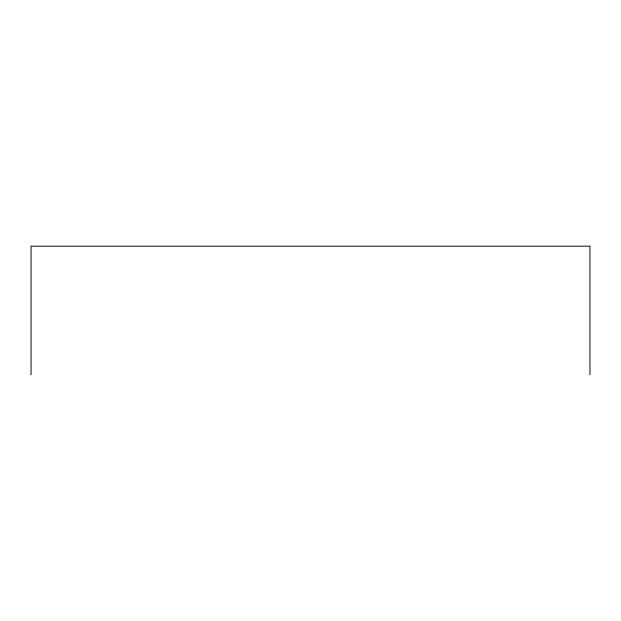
<?xml version="1.0" encoding="UTF-8"?>
<svg xmlns="http://www.w3.org/2000/svg" width="621" height="621" viewBox="0 0 621 621"><rect width="100%" height="100%" fill="white"/><g stroke="black" fill="none" stroke-linecap="round" stroke-linejoin="round"><path stroke-width="0.93" d="M589.95 374.812L589.95 246.188L31.05 246.188L31.05 374.812"/></g></svg>
